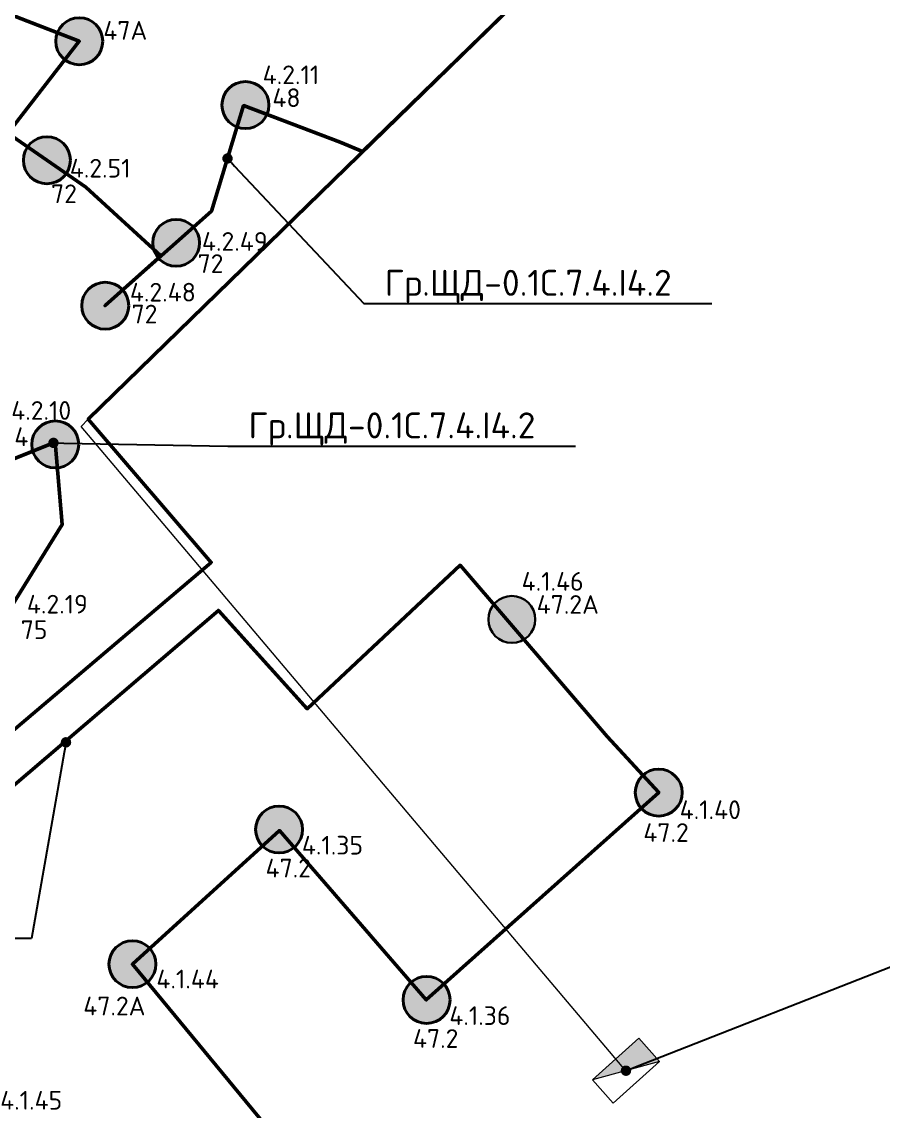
# Model space of a CAD drawing. Header units: millimetres. Extents: x -813692 to 807431, y 0 to 1813163.
# Drawn here: x 61852 to 70147, y 808362 to 818851 of the extents above; entities that cross this region are included whole.
import ezdxf
from ezdxf import colors
from ezdxf.entities.mleader import LeaderData, LeaderLine
from ezdxf.math import Vec2, Vec3

# ---------------------------------------------------------------- set-up
doc = ezdxf.new("R2010")
doc.units = ezdxf.units.MM
for name, color, linetype, lineweight in [('0_Авт.', 10, 'Continuous', 5), ('_АСУД_Щиты', 6, 'Continuous', 0), ('_Гр.ЩД-0.1С.7.4.I4.1', 6, 'Continuous', 50), ('_Гр.ЩД-0.1С.7.4.I4.2', 6, 'Continuous', 50), ('A-ANNO-DIMS', 7, 'Continuous', 9), ('Аварийное_овещение', 1, 'Continuous', 30), ('АР_монолит', 252, 'Continuous', 50), ('ПК', 252, 'Continuous', 30)]:
    doc.layers.add(name, color=color, linetype=linetype, lineweight=lineweight)
for name, color, linetype, lineweight, true_color in [('DLX_LUM 1', 7, 'Continuous', 40, 0x130bf4), ('DLX_LUM 14', 7, 'Continuous', 40, 0x130bf4), ('DLX_LUM 2', 7, 'Continuous', 40, 0x1b0ff0), ('DLX_LUM 21', 7, 'Continuous', 40, 0x130bf4), ('DLX_LUM 22', 7, 'Continuous', 40, 0xfb1804), ('DLX_LUM 7', 7, 'Continuous', 40, 0xf4170b)]:
    doc.layers.add(name, color=color, linetype=linetype, lineweight=lineweight, true_color=true_color)
doc.layers.add('Вставка', color=252, linetype='Continuous')
doc.styles.add('GOST 2.304', font='GOST Common.ttf')
doc.styles.add('ISOCPEUR', font='isocpeur.ttf')
doc.styles.add('ISOCPEUR_1', font='isocpeur.ttf', dxfattribs={"height": 200})
doc.styles.add('TableTextStyle', font='isocpeur.ttf')
doc.linetypes.add('Truba', pattern='A,3e-05,[4,MSH_7,S=1,R=0,X=0,Y=0],-3.022072', length=3.022102)
doc.dimstyles.new('М-200', dxfattribs={"dimtxt": 400, "dimasz": 160, "dimexe": 200, "dimexo": 400, "dimgap": 50, "dimtad": 1, "dimdec": 0, "dimzin": 0, "dimdsep": 46, "dimtxsty": 'GOST 2.304', "dimblk": 'ARCHTICK', "dimcen": 180, "dimdle": 200, "dimadec": 0, "dimazin": 0, "dimtfac": 1, "dimtdec": 0, "dimtmove": 1, "dimatfit": 0, "dimfxl": 1, "dimtolj": 1, "dimtzin": 0, "dimarcsym": 0})

# ---------------------------------------------------------------- blocks, each defined once
blk = doc.blocks.new('_ArchTick')
at = {"color": 0, "linetype": 'ByBlock', "const_width": 0.15}
blk.add_lwpolyline([(-0.5, -0.5), (0.5, 0.5)], dxfattribs=at)
blk = doc.blocks.new('*D38')
at = {"layer": 'A-ANNO-DIMS', "color": 0, "lineweight": -2, "transparency": 16777216}
blk.add_arc((-165704, -113309), 107894, 270, 326, dxfattribs=at)
at = {"layer": 'Defpoints', "color": 0, "lineweight": 30, "transparency": 16777216}
for p in [(-165704, -113309), (-165704, -113309), (-75741, -173990), (-131171, -215528), (-165704, -221903)]:
    blk.add_point(p, dxfattribs=at)
at = {"layer": 'A-ANNO-DIMS', "color": 0, "lineweight": -2, "transparency": 16777216, "xscale": 160, "yscale": 160, "zscale": 160}
for p, rotation in [((-76255, -173643), 55.99999895826774), ((-165704, -221203), 179.9999981265246)]:
    blk.add_blockref('_ArchTick', p, dxfattribs=dict(at, rotation=rotation))
at = {"layer": 'A-ANNO-DIMS', "color": 0, "transparency": 16777216, "insert": (-114300, -207822), "char_height": 400, "attachment_point": 5, "rotation": 28.5412, "style": 'GOST 2.304'}
blk.add_mtext('\\A1;56,0%%D', dxfattribs=at)
blk = doc.blocks.new('DIC20')
at = {"lineweight": 0, "ltscale": 100, "style": 'TableTextStyle'}
for tag, p, height in [('46', (-6410, 8188, -497), 180), ('73', (-8231, 5896, -497), 180), ('S', (-6582, 4062), 250), ('48А', (-7843, 3489, -497), 180), ('47', (-6088, 3237, -497), 180), ('47.2А', (12145, 3233), 180), ('76', (-3761, 2855, -497), 180), ('47', (-5070, 2266, -497), 180), ('47', (6554, 2093, -497), 180), ('47', (5663, 1762, -497), 180), ('47', (-8385, 1579, -497), 180), ('47', (-3761, 1090, -497), 180), ('47.2', (13667, 1035, -497), 180), ('73', (-7051, 900, -497), 180), ('46', (-334, 786, -497), 180), ('47.2', (10029, 693, -497), 180), ('74', (-2555, 615, -497), 180), ('73', (-8773, 487, -497), 180), ('75', (-10786, 285, -497), 180), ('47', (-7957, 148, -497), 180), ('46А', (-3769, -80, -497), 180), ('46', (-145, -161, -497), 180), ('46', (-2982, -585, -497), 180), ('71', (-1214, -587, -497), 180), ('47.2А', (8628, -595, -497), 180), ('72', (-8870, -831, -497), 180), ('47.2', (11449, -948, -497), 180), ('46А', (69, -1132, -497), 180), ('47', (-7372, -1333, -497), 180), ('74', (-5509, -1332, -497), 180), ('75', (-2799, -1654, -497), 180), ('46', (-1807, -1656, -497), 180), ('47.2А', (7124, -1763, -497), 180), ('47.2', (10017, -2263, -497), 180), ('46', (-1084, -2326, -497), 180), ('46', (543, -2362, -497), 180), ('46А', (-7031, -2525, -497), 180), ('75', (-5331, -3003, -497), 180), ('46', (-318, -2997, -497), 180), ('47.2', (5629, -2919, -497), 180), ('46', (-6827, -3421, -497), 180), ('47.2', (8477, -3458, -497), 180), ('46', (-6638, -4347, -497), 180), ('74', (-5588, -4447, -497), 180), ('S', (-2987, -4480), 250), ('47.2', (6949, -4641, -497), 180), ('47.2А', (2811, -5000, -497), 180), ('73', (-7408, -5235, -497), 180), ('47.2', (264, -6748, -497), 180), ('47.2', (4071, -6767, -497), 180), ('47.2', (-2350, -8420, -497), 180), ('47.2', (1463, -8557, -497), 180), ('47.2А', (-5005, -10000, -497), 180), ('47.2', (-1207, -10264, -497), 180), ('47.2', (-3926, -11883, -497), 180)]:
    blk.add_attdef(tag, p, '', height=height, dxfattribs=at)
at = {"layer": '_Гр.ЩД-0.1С.7.4.I4.1', "color": 18, "true_color": 0x000000, "style": 'TableTextStyle'}
for s, p in [('47.2А', (12290, 3011)), ('47.2', (13317, 815, -497)), ('47.2', (9679, 473, -497)), ('47.2А', (7924, -855, -497)), ('47.2', (11099, -1168, -497))]:
    blk.add_text(s, height=180, dxfattribs=at).set_placement(p)
blk = doc.blocks.new('DIC21')
at = {"lineweight": 0, "ltscale": 100, "style": 'TableTextStyle'}
for tag, p, height in [('47А', (1840, 4847, -497), 180), ('46', (404, 4673, -497), 180), ('45', (2768, 4497, -497), 180), ('47', (3677, 4204, -497), 180), ('72', (1837, 4091, -497), 180), ('47А', (5044, 3678, -497), 180), ('46А', (1651, 3477, -497), 180), ('75', (457, 3373, -497), 180), ('72', (3775, 3076, -497), 180), ('48', (6711, 3031, -497), 180), ('46', (1719, 2885, -497), 180), ('72', (-1555, 2366, -497), 180), ('72', (-545, 2439, -497), 180), ('72', (4854, 2131, -497), 180), ('46', (2045, 1927, -497), 180), ('72', (6127, 1426, -497), 180), ('46А', (2336, 1020, -497), 180), ('73', (3499, 905, -497), 180), ('72', (5433, 937, -497), 180), ('46', (-4055, 803, -497), 180), ('75', (-1464, 741, -497), 180), ('73', (1383, 598, -497), 180), ('46', (-5075, 377, -497), 180), ('46А', (-3052, 283, -497), 180), ('46', (2820, 26, -497), 180), ('71', (-4412, -117, -497), 180), ('46', (-2284, -209, -497), 180), ('74', (4290, -201, -497), 180), ('73', (290, -331, -497), 180), ('72', (-5962, -435, -497), 180), ('46', (-3895, -543, -497), 180), ('46', (-1212, -777, -497), 180), ('S', (1588, -807), 250), ('46', (2858, -882, -497), 180), ('46А', (-344, -1287, -497), 180), ('46', (-3909, -1385, -497), 180), ('74', (1950, -1518, -497), 180), ('72', (-5362, -1580, -497), 180), ('75', (-1665, -1719, -497), 180), ('46', (6, -1693, -497), 180), ('46А', (3188, -1834, -497), 180), ('75', (4441, -2066, -497), 180), ('46', (-3724, -2360, -497), 180), ('46', (1348, -2342, -497), 180), ('74', (-2459, -2455, -497), 180), ('73', (-4646, -2789, -497), 180), ('46А', (2221, -2722, -497), 180), ('46А', (-3564, -3200, -497), 180), ('72', (48, -3422, -497), 180), ('72', (1144, -3488, -497), 180), ('S', (-4908, -3922), 250), ('74', (-2086, -3927, -497), 180), ('72', (729, -4694, -497), 180), ('74', (-1259, -5761, -497), 180)]:
    blk.add_attdef(tag, p, '', height=height, dxfattribs=at)
at = {"layer": '_Гр.ЩД-0.1С.7.4.I4.2', "color": 18, "true_color": 0x000000, "style": 'TableTextStyle'}
for s, p in [('47А', (5177, 3458, -497)), ('48', (6805, 2810, -497)), ('72', (4674, 1885, -497)), ('72', (6085, 1213, -497)), ('72', (5449, 727, -497)), ('74', (4194, -454, -497)), ('75', (4382, -2312, -497))]:
    blk.add_text(s, height=180, dxfattribs=at).set_placement(p)
blk = doc.blocks.new('_Dot')
at = {"color": 0, "linetype": 'ByBlock', "lineweight": -2}
blk.add_line((-0.5, 0), (-1, 0), dxfattribs=at)
at = {"color": 0, "linetype": 'ByBlock', "const_width": 0.5}
blk.add_lwpolyline([(-0.25, 0, 1), (0.25, 0, 1)], format="xyb", close=True, dxfattribs=at)
blk = doc.blocks.new('A$Cab2378fa')
at = {"lineweight": 25, "true_color": 0xfff5f5}
h = blk.add_hatch(color=7, dxfattribs=at)
h.dxf.hatch_style = 1
h.paths.add_polyline_path([(0, 0), (-142, -170, 0.174923), (3, -222, 0.197808), (162, -157)])
h.paths.add_polyline_path([(-163, 158), (0, 0), (148, 178, 0.175398), (3, 230, 0.209014)])
at = {"lineweight": 25}
h = blk.add_hatch(color=256, dxfattribs=at)
h.paths.add_polyline_path([(162, -157, 0.442338), (148, 178), (0, 0)])
h.paths.add_polyline_path([(-142, -170), (0, 0), (-163, 158, 0.430096)])
blk.add_circle((3, 4), 226)
blk = doc.blocks.new('*U326')
h = blk.add_hatch(color=0)
h.dxf.hatch_style = 1
h.paths.add_polyline_path([(88, -324), (312, -124), (-88, 324)])
at = {"color": 0}
blk.add_line((88, -324), (-88, 324), dxfattribs=at)
blk.add_lwpolyline([(88, -324), (-312, 124), (-88, 324), (312, -124)], close=True, dxfattribs=at)
blk = doc.blocks.new('Оси200')
at = {"layer": 'A-ANNO-DIMS'}
dim = blk.add_angular_dim_2l(base=(-131171, -215527.9), line1=((-165703.8, -113309.3), (-75741.3, -173989.8)), line2=((-165703.8, -113309.3), (-165703.8, -221903.3)), text='56,0%%D', dimstyle='М-200', override={"dimadec": 2, "dimtmove": 2}, dxfattribs=at)
dim.commit()
dim.dimension.update_dxf_attribs({"geometry": '*D38', "text_midpoint": (-114299.5, -207822), "dimtype": 130})
blk = doc.blocks.new('A$C6724712c')
at = {"layer": 'A-ANNO-DIMS', "color": 18, "lineweight": 0, "true_color": 0x000000}
blk.add_blockref('Оси200', (433047.4, 279674.7), dxfattribs=at)

msp = doc.modelspace()

# ---------------------------------------------------------------- block references
at = {"layer": 'Вставка', "linetype": 'Truba', "lineweight": 30, "ltscale": 100}
msp.add_blockref('A$C6724712c', (-266052.4, 717506.5), dxfattribs=at)

# ---------------------------------------------------------------- next in the draw order: linework, layer by layer
at = {"layer": '_АСУД_Щиты', "ltscale": 100}
msp.add_lwpolyline([(67670.1, 808752.2), (62423.5, 814953.1), (62492.7, 815026.3), (67086.1, 819506.6), (66332.4, 820639), (74307.8, 831401.1), (53130.7, 845228.8), (52171.3, 843820.9)], dxfattribs=at)
at = {"layer": '_Гр.ЩД-0.1С.7.4.I4.1', "ltscale": 100}
for points in [[(53130.7, 845228.8), (74307.8, 831401.1), (66332.4, 820639), (67086.1, 819506.6), (62492.7, 815026.3), (63675.6, 813645.6), (61192.7, 811541.2)], [(61358.9, 811145), (63746.1, 813184.3), (64598.5, 812237.7), (66074.7, 813619.2), (67487.7, 811970.5), (67985.3, 811429.5), (65747.4, 809433.1), (64333.6, 811064), (62917.7, 809777.5), (64302.9, 808101.3), (62749.5, 806920.1), (61398.9, 808611.8)]]:
    msp.add_lwpolyline(points, dxfattribs=at)
at = {"layer": '_Гр.ЩД-0.1С.7.4.I4.2', "ltscale": 100}
for points in [[(53130.7, 845228.8), (74307.8, 831401.1), (66332.4, 820639), (67086.1, 819506.6), (65132.2, 817600.7), (64917.4, 817692), (63987.5, 818043.4), (63678.3, 817026.5), (62653.9, 816118.7), (63192.5, 816596), (62469.1, 817258.7), (61337.3, 818037.7)], [(61724, 817784.4), (62405.7, 818663.4), (58413.4, 820211.2)], [(60370.8, 814078.2), (62173.4, 814803.5), (62241.8, 814009.8), (61629, 813026.4)]]:
    msp.add_lwpolyline(points, dxfattribs=at)

# ---------------------------------------------------------------- next in the draw order: block references
at = {"layer": '0_Авт.', "color": 1, "rotation": 89.99999999999999}
msp.add_blockref('*U326', (67670.1, 808752.2), dxfattribs=at)
at = {"layer": '_Гр.ЩД-0.1С.7.4.I4.1', "color": 3, "lineweight": 0}
ref = msp.add_blockref('DIC20', (54520, 810140), dxfattribs=at)
ref.add_attrib('47.2', '4.1.35', (64548.8, 810833.3, -497), dxfattribs={"layer": '0', "lineweight": 0, "ltscale": 100, "height": 180, "style": 'TableTextStyle'})
ref.add_attrib('47.2', '4.1.36', (65968.8, 809192.4, -497), dxfattribs={"layer": '0', "lineweight": 0, "ltscale": 100, "height": 180, "style": 'TableTextStyle'})
ref.add_attrib('47.2', '4.1.40', (68186.8, 811174.6, -497), dxfattribs={"layer": '0', "lineweight": 0, "ltscale": 100, "height": 180, "style": 'TableTextStyle'})
ref.add_attrib('47.2А', '4.1.44', (63148, 809544.7, -497), dxfattribs={"layer": '0', "lineweight": 0, "ltscale": 100, "height": 180, "style": 'TableTextStyle'})
ref.add_attrib('47.2А', '4.1.45', (61643.6, 808377.4, -497), dxfattribs={"layer": '0', "lineweight": 0, "ltscale": 100, "height": 180, "style": 'TableTextStyle'})
ref.add_attrib('47.2А', '4.1.46', (66664.9, 813373.3), dxfattribs={"layer": '0', "lineweight": 0, "ltscale": 100, "height": 180, "style": 'TableTextStyle'})
at = {"layer": '_Гр.ЩД-0.1С.7.4.I4.2', "color": 3, "lineweight": 0}
ref = msp.add_blockref('DIC21', (57460, 815220), dxfattribs=at)
ref.add_attrib('74', '4.2.10', (61750, 815018.8, -497), dxfattribs={"layer": '0', "lineweight": 0, "ltscale": 100, "height": 180, "style": 'TableTextStyle'})
ref.add_attrib('48', '4.2.11', (64171.3, 818250.5, -497), dxfattribs={"layer": '0', "lineweight": 0, "ltscale": 100, "height": 180, "style": 'TableTextStyle'})
ref.add_attrib('72', '4.2.48', (62892.7, 816157.4, -497), dxfattribs={"layer": '0', "lineweight": 0, "ltscale": 100, "height": 180, "style": 'TableTextStyle'})
ref.add_attrib('72', '4.2.49', (63586.6, 816646.1, -497), dxfattribs={"layer": '0', "lineweight": 0, "ltscale": 100, "height": 180, "style": 'TableTextStyle'})
ref.add_attrib('72', '4.2.51', (62313.8, 817351.2, -497), dxfattribs={"layer": '0', "lineweight": 0, "ltscale": 100, "height": 180, "style": 'TableTextStyle'})
ref.add_attrib('75', '4.2.19', (61900.9, 813153.8, -497), dxfattribs={"layer": '0', "lineweight": 0, "ltscale": 100, "height": 180, "style": 'TableTextStyle'})
at = {"layer": 'DLX_LUM 1', "ltscale": 100}
msp.add_blockref('A$Cab2378fa', (62171.6, 814777.8), dxfattribs=at)
at = {"layer": 'DLX_LUM 14', "ltscale": 100}
for p in [(62090.8, 817513.8), (63335.5, 816718.5), (62652.8, 816113.7)]:
    msp.add_blockref('A$Cab2378fa', p, dxfattribs=at)
at = {"layer": 'DLX_LUM 2', "ltscale": 100}
msp.add_blockref('A$Cab2378fa', (64002.7, 818044.8), dxfattribs=at)
at = {"layer": 'DLX_LUM 21', "ltscale": 100}
for p in [(67982.3, 811425.6), (64326.7, 811070.5), (65746.7, 809429.7)]:
    msp.add_blockref('A$Cab2378fa', p, dxfattribs=at)
at = {"layer": 'DLX_LUM 22', "ltscale": 100}
msp.add_blockref('A$Cab2378fa', (62914.7, 809773.6), dxfattribs=at)
at = {"layer": 'DLX_LUM 7', "ltscale": 100}
msp.add_blockref('A$Cab2378fa', (62402.7, 818659.5), dxfattribs=at)
at = {"layer": 'Аварийное_овещение', "ltscale": 100}
msp.add_blockref('A$Cab2378fa', (66567.9, 813092.9), dxfattribs=at)
msp.add_blockref('A$Cab2378fa', (66567.9, 813092.9), dxfattribs=at)
msp.add_blockref('A$Cab2378fa', (66567.9, 813092.9), dxfattribs=at)
msp.add_blockref('A$Cab2378fa', (66567.9, 813092.9), dxfattribs=at)

# ---------------------------------------------------------------- next in the draw order: leaders
at = {"layer": '0_Авт.', "color": 1}
ml = msp.add_multileader_mtext('Standard', dxfattribs=at)
ml.set_content('{\\C256;-1С.5.1}-HMI', color=1, style='ISOCPEUR_1')
ml.set_leader_properties()
ml.set_arrow_properties(name='DOT')
ml.build(insert=Vec2(0, 0))
ml.multileader.update_dxf_attribs({"has_dogleg": 0, "text_left_attachment_type": 6, "text_right_attachment_type": 6, "arrow_head_size": 100})
ctx = ml.context
ctx.base_point, ctx.char_height, ctx.arrow_head_size, ctx.landing_gap_size, ctx.plane_origin = Vec3(70725.2, 809951.4), 200, 100, 200, Vec3(146961, 936712.6)
ctx.left_attachment, ctx.right_attachment = 6, 6
notes = []
notes.append((ctx, [(0, (1, 1, 0), (70717.2, 809951.4), (1, 0), 8, [(1, [(67670.1, 808752.2)], 0, [])])]))
ctx.mtext.insert, ctx.mtext.width, ctx.mtext.flow_direction = Vec3(70925.2, 810191.4), 1953.411, 5
at = {"layer": '_Гр.ЩД-0.1С.7.4.I4.1'}
ml = msp.add_multileader_mtext('Standard', dxfattribs=at)
ml.set_content('Гр.ЩД-0.1С.7.4.I4.1', color=256, style='ISOCPEUR')
ml.set_leader_properties()
ml.set_arrow_properties(name='DOT')
ml.build(insert=Vec2(0, 0))
ml.multileader.update_dxf_attribs({"has_dogleg": 0, "text_left_attachment_type": 6, "text_right_attachment_type": 6, "arrow_head_size": 100})
ctx = ml.context
ctx.base_point, ctx.char_height, ctx.arrow_head_size, ctx.landing_gap_size, ctx.plane_origin = Vec3(58870.6, 810025.2), 250, 100, 200, Vec3(146170.7, 940508)
ctx.left_attachment, ctx.right_attachment = 6, 6
notes.append((ctx, [(1, (1, 1, 0), (61953.6, 810025.2), (-1, 0), 8, [(1, [(62277.6, 811913.6)], 0, [])])]))
ctx.mtext.insert, ctx.mtext.flow_direction = Vec3(59070.6, 810350.2), 5
at = {"layer": '_Гр.ЩД-0.1С.7.4.I4.2'}
ml = msp.add_multileader_mtext('Standard', dxfattribs=at)
ml.set_content('Гр.ЩД-0.1С.7.4.I4.2', color=256, style='ISOCPEUR')
ml.set_leader_properties()
ml.set_arrow_properties(name='DOT')
ml.build(insert=Vec2(0, 0))
ml.multileader.update_dxf_attribs({"has_dogleg": 0, "text_left_attachment_type": 6, "text_right_attachment_type": 6, "arrow_head_size": 100})
ctx = ml.context
ctx.base_point, ctx.char_height, ctx.arrow_head_size, ctx.landing_gap_size, ctx.plane_origin = Vec3(65146.7, 816137.9), 250, 100, 200, Vec3(152446.8, 946620.8)
ctx.left_attachment, ctx.right_attachment = 6, 6
notes.append((ctx, [(0, (1, 1, 0), (65138.7, 816137.9), (1, 0), 8, [(1, [(63832.9, 817534.9)], 0, [])])]))
ctx.mtext.insert, ctx.mtext.flow_direction = Vec3(65346.7, 816462.9), 5
ml = msp.add_multileader_mtext('Standard', dxfattribs=at)
ml.set_content('Гр.ЩД-0.1С.7.4.I4.2', color=256, style='ISOCPEUR')
ml.set_leader_properties()
ml.set_arrow_properties(name='DOT')
ml.build(insert=Vec2(0, 0))
ml.multileader.update_dxf_attribs({"has_dogleg": 0, "text_left_attachment_type": 6, "text_right_attachment_type": 6, "arrow_head_size": 100})
ctx = ml.context
ctx.base_point, ctx.char_height, ctx.arrow_head_size, ctx.landing_gap_size, ctx.plane_origin = Vec3(63834.5, 814765.2), 250, 100, 200, Vec3(151134.6, 945248)
ctx.left_attachment, ctx.right_attachment = 6, 6
notes.append((ctx, [(0, (1, 1, 0), (63826.5, 814765.2), (1, 0), 8, [(1, [(62157, 814796.9)], 0, [])])]))
ctx.mtext.insert, ctx.mtext.flow_direction = Vec3(64034.5, 815090.2), 5
for ctx, leaders in notes:
    for number, flags, end, landing, length, lines in leaders:
        leader = LeaderData()
        leader.index, (leader.has_last_leader_line, leader.has_dogleg_vector, leader.attachment_direction) = number, flags
        leader.last_leader_point, leader.dogleg_vector, leader.dogleg_length = Vec3(end), Vec3(landing), length
        for number, points, colour, breaks in lines:
            line = LeaderLine()
            line.index, line.vertices, line.color, line.breaks = number, Vec3.list(points), colors.encode_raw_color(colour), breaks
            leader.lines.append(line)
        ctx.leaders.append(leader)

doc.saveas('drawing.dxf')
